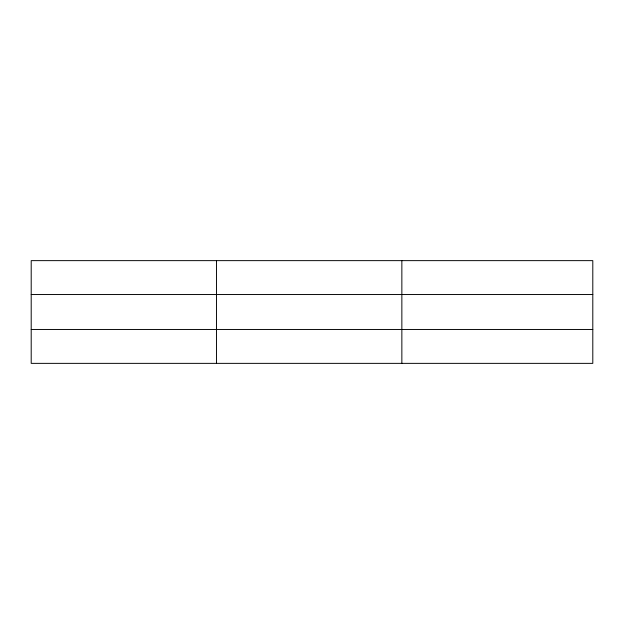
<?xml version="1.0" encoding="UTF-8"?>
<svg xmlns="http://www.w3.org/2000/svg" width="624" height="624" viewBox="0 0 624 624"><rect width="100%" height="100%" fill="white"/><g stroke="black" fill="none" stroke-linecap="round" stroke-linejoin="round"><path stroke-width="0.94" d="M216.528 363.363L216.528 260.637M401.856 363.363L401.856 260.637M592.8 294.536L592.8 260.637L31.2 260.637L31.2 363.363L592.8 363.363L592.8 294.536L31.2 294.536M31.2 329.464L592.8 329.464"/></g></svg>
